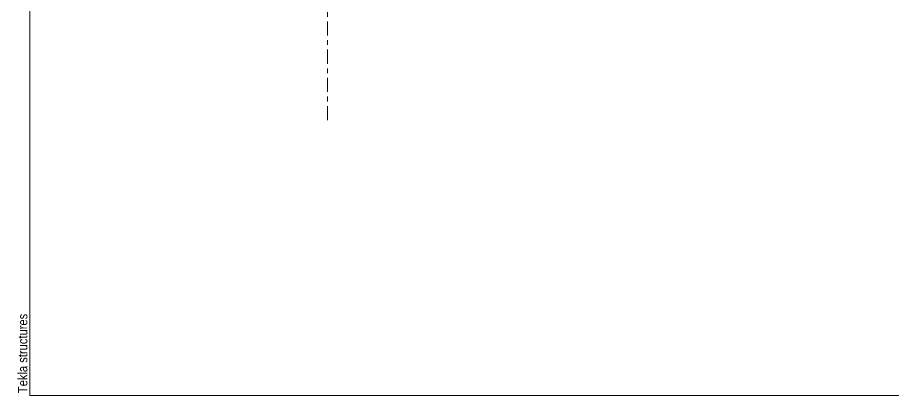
# Model space of a CAD drawing. Header units: millimetres. Extents: x -49 to 773, y -69 to 505.
# Drawn here: x -49.3 to 137, y -68.6 to 11.8 of the extents above; entities that cross this region are included whole.
import ezdxf

# ---------------------------------------------------------------- set-up
doc = ezdxf.new("R2010")
doc.units = ezdxf.units.MM
doc.linetypes.add('XKITLINE00', pattern=[0])
doc.linetypes.add('XKITLINE03', pattern=[6, 3, -1, 1, -1])
doc.layers.add('DrawingSheet', color=5, linetype='Continuous', lineweight=0)
doc.layers.add('S-grid', color=1, linetype='Continuous', lineweight=0)
doc.styles.add('ARIAL', font='ARIAL.TTF')

# ---------------------------------------------------------------- blocks, each defined once
blk = doc.blocks.new('*A316')
at = {"layer": 'DrawingSheet', "color": 5, "linetype": 'XKITLINE00', "lineweight": 0}
for p, q in [((-46.74, 505.41), (-46.74, -68.59)), ((-46.74, -68.59), (773.26, -68.59))]:
    blk.add_line(p, q, dxfattribs=at)
at = {"layer": 'DrawingSheet', "color": 5, "style": 'ARIAL', "width": 0.85}
blk.add_text('Tekla structures', height=2, rotation=90, dxfattribs=at).set_placement((-47.24, -68.09))
blk = doc.blocks.new('*A357')
at = {"layer": 'S-grid', "color": 1, "linetype": 'XKITLINE03', "lineweight": 0}
for p, q in [((16.67, 101.83), (16.67, 140.21)), ((16.67, -10), (16.67, 92.08))]:
    blk.add_line(p, q, dxfattribs=at)
at = {"layer": 'S-grid', "color": 3, "style": 'ARIAL', "width": 0.85}
blk.add_text('12', height=3, dxfattribs=at).set_placement((14.44, 141.21))

msp = doc.modelspace()

# ---------------------------------------------------------------- block references
at = {"lineweight": 0}
for name in ['*A316', '*A357']:
    msp.add_blockref(name, (0, 0), dxfattribs=at)

doc.saveas('drawing.dxf')
